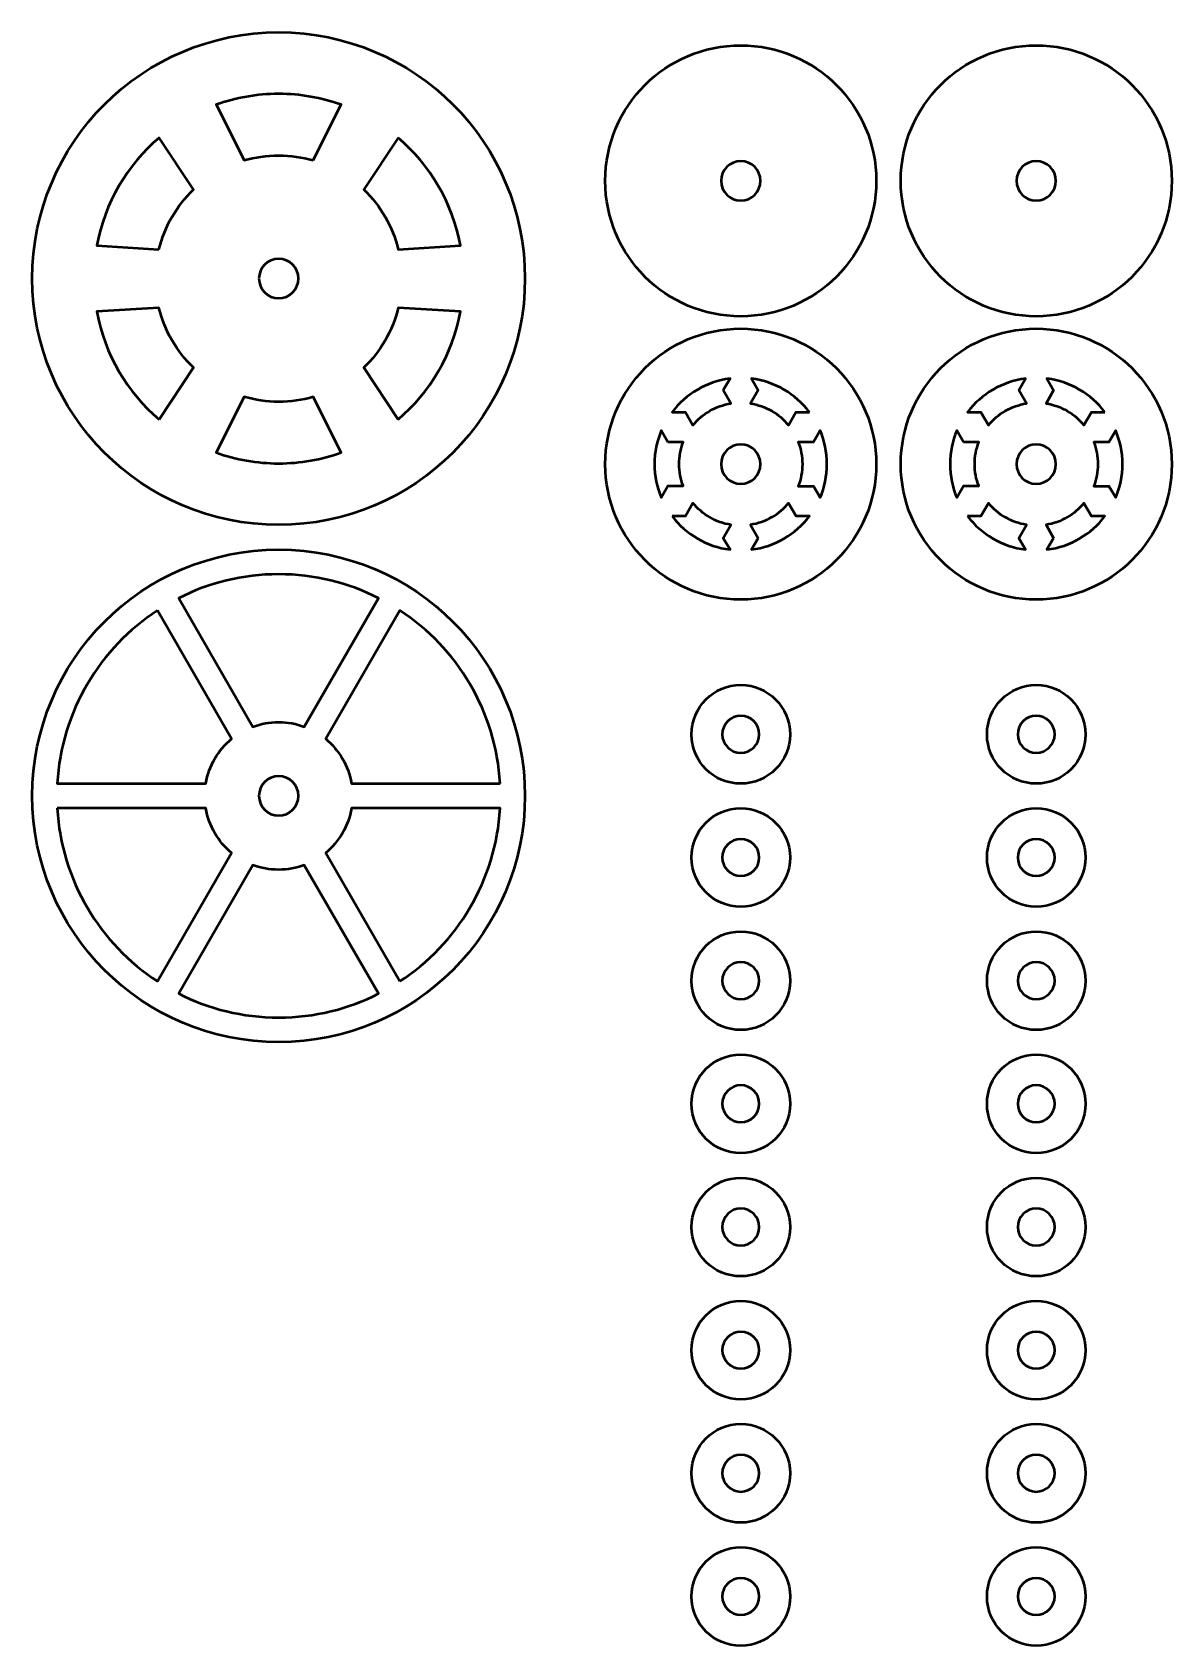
# Model space of a CAD drawing. Header units: inches. Extents: x -370 to 849, y -422 to 797.
# Drawn here: x -366.2 to -273.7, y 568 to 699 of the extents above; entities that cross this region are included whole.
import ezdxf

# ---------------------------------------------------------------- set-up
doc = ezdxf.new("R2010")
doc.units = ezdxf.units.IN
doc.header["$MEASUREMENT"] = 0
doc.layers.add('Layer 1', color=7, linetype='Continuous')

msp = doc.modelspace()

# ---------------------------------------------------------------- linework, layer by layer
at = {"layer": 'Layer 1', "color": 7, "lineweight": 50, "true_color": 0xffffff}
for points, knots in [([(-346.21, 698.98), (-357.26, 698.98), (-366.21, 690.03), (-366.21, 678.99), (-366.21, 667.94), (-357.26, 658.99), (-346.21, 658.99), (-335.17, 658.99), (-326.22, 667.94), (-326.22, 678.99), (-326.21, 690.03), (-335.17, 698.98), (-346.21, 698.98)], [0, 0, 0, 0, 1, 1, 1, 2, 2, 2, 3, 3, 3, 4, 4, 4, 4]), ([(-297.7, 686.92), (-297.7, 693), (-302.63, 697.92), (-308.7, 697.92), (-314.78, 697.92), (-319.7, 693), (-319.7, 686.92), (-319.7, 680.84), (-314.78, 675.92), (-308.7, 675.92), (-302.63, 675.92), (-297.7, 680.84), (-297.7, 686.92)], [0, 0, 0, 0, 1, 1, 1, 2, 2, 2, 3, 3, 3, 4, 4, 4, 4]), ([(-273.71, 686.92), (-273.71, 693), (-278.64, 697.92), (-284.71, 697.92), (-290.79, 697.92), (-295.71, 693), (-295.71, 686.92), (-295.71, 680.84), (-290.79, 675.92), (-284.71, 675.92), (-278.64, 675.92), (-273.71, 680.84), (-273.71, 686.92)], [0, 0, 0, 0, 1, 1, 1, 2, 2, 2, 3, 3, 3, 4, 4, 4, 4]), ([(-343.42, 688.59), (-344.3, 688.84), (-345.24, 688.99), (-346.21, 688.99), (-347.19, 688.99), (-348.13, 688.84), (-349.01, 688.59), (-349.01, 688.59), (-351.28, 693.11), (-351.28, 693.11), (-349.7, 693.67), (-347.99, 693.98), (-346.21, 693.98), (-344.44, 693.98), (-342.73, 693.67), (-341.15, 693.11), (-341.15, 693.11), (-343.42, 688.59), (-343.42, 688.59)], [0, 0, 0, 0, 1, 1, 1, 2, 2, 2, 3, 3, 3, 4, 4, 4, 5, 5, 5, 6, 6, 6, 6]), ([(-355.93, 681.36), (-355.93, 681.36), (-360.97, 681.66), (-360.97, 681.66), (-360.34, 685.15), (-358.51, 688.22), (-355.91, 690.42), (-355.91, 690.42), (-353.13, 686.21), (-353.13, 686.21), (-354.48, 684.91), (-355.47, 683.24), (-355.93, 681.36)], [0, 0, 0, 0, 1, 1, 1, 2, 2, 2, 3, 3, 3, 4, 4, 4, 4]), ([(-336.52, 690.42), (-333.92, 688.22), (-332.09, 685.15), (-331.46, 681.66), (-331.46, 681.66), (-336.5, 681.36), (-336.5, 681.36), (-336.96, 683.24), (-337.95, 684.91), (-339.3, 686.21), (-339.3, 686.21), (-336.52, 690.42), (-336.52, 690.42)], [0, 0, 0, 0, 1, 1, 1, 2, 2, 2, 3, 3, 3, 4, 4, 4, 4]), ([(-307.1, 686.92), (-307.1, 686.04), (-307.82, 685.32), (-308.7, 685.32), (-309.59, 685.32), (-310.3, 686.04), (-310.3, 686.92), (-310.3, 687.81), (-309.59, 688.52), (-308.7, 688.52), (-307.82, 688.52), (-307.1, 687.81), (-307.1, 686.92)], [0, 0, 0, 0, 1, 1, 1, 2, 2, 2, 3, 3, 3, 4, 4, 4, 4]), ([(-283.11, 686.92), (-283.11, 686.04), (-283.83, 685.32), (-284.71, 685.32), (-285.6, 685.32), (-286.31, 686.04), (-286.31, 686.92), (-286.31, 687.81), (-285.6, 688.52), (-284.71, 688.52), (-283.83, 688.52), (-283.11, 687.81), (-283.11, 686.92)], [0, 0, 0, 0, 1, 1, 1, 2, 2, 2, 3, 3, 3, 4, 4, 4, 4]), ([(-347.81, 678.99), (-347.81, 679.87), (-347.1, 680.59), (-346.21, 680.59), (-345.33, 680.59), (-344.61, 679.87), (-344.61, 678.99), (-344.61, 678.1), (-345.33, 677.39), (-346.21, 677.39), (-347.1, 677.39), (-347.81, 678.1), (-347.81, 678.99)], [0, 0, 0, 0, 1, 1, 1, 2, 2, 2, 3, 3, 3, 4, 4, 4, 4]), ([(-355.91, 667.54), (-358.51, 669.75), (-360.34, 672.82), (-360.97, 676.31), (-360.97, 676.31), (-355.93, 676.61), (-355.93, 676.61), (-355.47, 674.73), (-354.48, 673.06), (-353.13, 671.76), (-353.13, 671.76), (-355.91, 667.54), (-355.91, 667.54)], [0, 0, 0, 0, 1, 1, 1, 2, 2, 2, 3, 3, 3, 4, 4, 4, 4]), ([(-336.52, 667.54), (-336.52, 667.54), (-339.3, 671.76), (-339.3, 671.76), (-337.95, 673.06), (-336.96, 674.73), (-336.5, 676.61), (-336.5, 676.61), (-331.46, 676.31), (-331.46, 676.31), (-332.09, 672.82), (-333.92, 669.75), (-336.52, 667.54)], [0, 0, 0, 0, 1, 1, 1, 2, 2, 2, 3, 3, 3, 4, 4, 4, 4]), ([(-297.7, 663.92), (-297.7, 670), (-302.63, 674.92), (-308.7, 674.92), (-314.78, 674.92), (-319.7, 670), (-319.7, 663.92), (-319.7, 657.84), (-314.78, 652.92), (-308.7, 652.92), (-302.63, 652.92), (-297.7, 657.84), (-297.7, 663.92)], [0, 0, 0, 0, 1, 1, 1, 2, 2, 2, 3, 3, 3, 4, 4, 4, 4]), ([(-273.71, 663.92), (-273.71, 670), (-278.64, 674.92), (-284.71, 674.92), (-290.79, 674.92), (-295.71, 670), (-295.71, 663.92), (-295.71, 657.84), (-290.79, 652.92), (-284.71, 652.92), (-278.64, 652.92), (-273.71, 657.84), (-273.71, 663.92)], [0, 0, 0, 0, 1, 1, 1, 2, 2, 2, 3, 3, 3, 4, 4, 4, 4]), ([(-310.12, 669.92), (-310.12, 669.92), (-309.5, 668.85), (-309.5, 668.85), (-310.74, 668.65), (-311.82, 668.01), (-312.58, 667.08), (-312.58, 667.08), (-313.19, 668.14), (-313.19, 668.14), (-313.19, 668.14), (-314.28, 668.14), (-314.28, 668.14), (-313.16, 669.61), (-311.49, 670.62), (-309.57, 670.86), (-309.57, 670.86), (-310.12, 669.92), (-310.12, 669.92)], [0, 0, 0, 0, 1, 1, 1, 2, 2, 2, 3, 3, 3, 4, 4, 4, 5, 5, 5, 6, 6, 6, 6]), ([(-303.13, 668.14), (-303.13, 668.14), (-304.22, 668.14), (-304.22, 668.14), (-304.22, 668.14), (-304.83, 667.08), (-304.83, 667.08), (-305.59, 668.01), (-306.67, 668.65), (-307.91, 668.85), (-307.91, 668.85), (-307.29, 669.92), (-307.29, 669.92), (-307.29, 669.92), (-307.83, 670.86), (-307.83, 670.86), (-305.92, 670.62), (-304.24, 669.61), (-303.13, 668.14)], [0, 0, 0, 0, 1, 1, 1, 2, 2, 2, 3, 3, 3, 4, 4, 4, 5, 5, 5, 6, 6, 6, 6]), ([(-286.13, 669.92), (-286.13, 669.92), (-285.51, 668.85), (-285.51, 668.85), (-286.75, 668.65), (-287.83, 668.01), (-288.59, 667.08), (-288.59, 667.08), (-289.2, 668.14), (-289.2, 668.14), (-289.2, 668.14), (-290.29, 668.14), (-290.29, 668.14), (-289.17, 669.61), (-287.5, 670.62), (-285.59, 670.86), (-285.59, 670.86), (-286.13, 669.92), (-286.13, 669.92)], [0, 0, 0, 0, 1, 1, 1, 2, 2, 2, 3, 3, 3, 4, 4, 4, 5, 5, 5, 6, 6, 6, 6]), ([(-279.14, 668.14), (-279.14, 668.14), (-280.23, 668.14), (-280.23, 668.14), (-280.23, 668.14), (-280.84, 667.08), (-280.84, 667.08), (-281.6, 668.01), (-282.68, 668.65), (-283.92, 668.85), (-283.92, 668.85), (-283.3, 669.92), (-283.3, 669.92), (-283.3, 669.92), (-283.84, 670.86), (-283.84, 670.86), (-281.93, 670.62), (-280.25, 669.61), (-279.14, 668.14)], [0, 0, 0, 0, 1, 1, 1, 2, 2, 2, 3, 3, 3, 4, 4, 4, 5, 5, 5, 6, 6, 6, 6]), ([(-346.21, 663.98), (-347.99, 663.98), (-349.69, 664.3), (-351.28, 664.86), (-351.28, 664.86), (-349.01, 669.38), (-349.01, 669.38), (-348.13, 669.13), (-347.19, 668.98), (-346.21, 668.98), (-345.24, 668.98), (-344.3, 669.12), (-343.41, 669.38), (-343.41, 669.38), (-341.15, 664.86), (-341.15, 664.86), (-342.73, 664.3), (-344.44, 663.98), (-346.21, 663.98)], [0, 0, 0, 0, 1, 1, 1, 2, 2, 2, 3, 3, 3, 4, 4, 4, 5, 5, 5, 6, 6, 6, 6]), ([(-314.61, 665.69), (-314.61, 665.69), (-313.37, 665.69), (-313.37, 665.69), (-313.58, 665.14), (-313.7, 664.55), (-313.7, 663.92), (-313.7, 663.3), (-313.58, 662.7), (-313.37, 662.15), (-313.37, 662.15), (-314.61, 662.15), (-314.61, 662.15), (-314.61, 662.15), (-315.15, 661.2), (-315.15, 661.2), (-315.51, 662.04), (-315.7, 662.96), (-315.7, 663.92), (-315.7, 664.89), (-315.51, 665.81), (-315.15, 666.64), (-315.15, 666.64), (-314.61, 665.69), (-314.61, 665.69)], [0, 0, 0, 0, 1, 1, 1, 2, 2, 2, 3, 3, 3, 4, 4, 4, 5, 5, 5, 6, 6, 6, 7, 7, 7, 8, 8, 8, 8]), ([(-308.7, 665.52), (-307.82, 665.52), (-307.1, 664.8), (-307.1, 663.92), (-307.1, 663.04), (-307.82, 662.32), (-308.7, 662.32), (-309.59, 662.32), (-310.3, 663.04), (-310.3, 663.92), (-310.3, 664.8), (-309.59, 665.52), (-308.7, 665.52)], [0, 0, 0, 0, 1, 1, 1, 2, 2, 2, 3, 3, 3, 4, 4, 4, 4]), ([(-301.7, 663.92), (-301.7, 662.95), (-301.9, 662.03), (-302.25, 661.2), (-302.25, 661.2), (-302.8, 662.14), (-302.8, 662.14), (-302.8, 662.14), (-304.03, 662.14), (-304.03, 662.14), (-303.82, 662.7), (-303.7, 663.29), (-303.7, 663.92), (-303.7, 664.54), (-303.82, 665.14), (-304.03, 665.69), (-304.03, 665.69), (-302.8, 665.69), (-302.8, 665.69), (-302.8, 665.69), (-302.25, 666.64), (-302.25, 666.64), (-301.9, 665.81), (-301.7, 664.89), (-301.7, 663.92)], [0, 0, 0, 0, 1, 1, 1, 2, 2, 2, 3, 3, 3, 4, 4, 4, 5, 5, 5, 6, 6, 6, 7, 7, 7, 8, 8, 8, 8]), ([(-290.62, 665.69), (-290.62, 665.69), (-289.38, 665.69), (-289.38, 665.69), (-289.59, 665.14), (-289.71, 664.55), (-289.71, 663.92), (-289.71, 663.3), (-289.59, 662.7), (-289.38, 662.15), (-289.38, 662.15), (-290.62, 662.15), (-290.62, 662.15), (-290.62, 662.15), (-291.17, 661.2), (-291.17, 661.2), (-291.52, 662.04), (-291.71, 662.96), (-291.71, 663.92), (-291.71, 664.89), (-291.52, 665.81), (-291.17, 666.64), (-291.17, 666.64), (-290.62, 665.69), (-290.62, 665.69)], [0, 0, 0, 0, 1, 1, 1, 2, 2, 2, 3, 3, 3, 4, 4, 4, 5, 5, 5, 6, 6, 6, 7, 7, 7, 8, 8, 8, 8]), ([(-284.71, 665.52), (-283.83, 665.52), (-283.11, 664.8), (-283.11, 663.92), (-283.11, 663.04), (-283.83, 662.32), (-284.71, 662.32), (-285.6, 662.32), (-286.31, 663.04), (-286.31, 663.92), (-286.31, 664.8), (-285.6, 665.52), (-284.71, 665.52)], [0, 0, 0, 0, 1, 1, 1, 2, 2, 2, 3, 3, 3, 4, 4, 4, 4]), ([(-277.71, 663.92), (-277.71, 662.95), (-277.91, 662.03), (-278.26, 661.2), (-278.26, 661.2), (-278.81, 662.14), (-278.81, 662.14), (-278.81, 662.14), (-280.04, 662.14), (-280.04, 662.14), (-279.83, 662.7), (-279.71, 663.29), (-279.71, 663.92), (-279.71, 664.54), (-279.83, 665.14), (-280.04, 665.69), (-280.04, 665.69), (-278.81, 665.69), (-278.81, 665.69), (-278.81, 665.69), (-278.26, 666.64), (-278.26, 666.64), (-277.91, 665.81), (-277.71, 664.89), (-277.71, 663.92)], [0, 0, 0, 0, 1, 1, 1, 2, 2, 2, 3, 3, 3, 4, 4, 4, 5, 5, 5, 6, 6, 6, 7, 7, 7, 8, 8, 8, 8]), ([(-314.28, 659.7), (-314.28, 659.7), (-313.19, 659.69), (-313.19, 659.69), (-313.19, 659.69), (-312.58, 660.76), (-312.58, 660.76), (-311.82, 659.83), (-310.74, 659.19), (-309.5, 658.99), (-309.5, 658.99), (-310.12, 657.92), (-310.12, 657.92), (-310.12, 657.92), (-309.57, 656.98), (-309.57, 656.98), (-311.49, 657.22), (-313.16, 658.23), (-314.28, 659.7)], [0, 0, 0, 0, 1, 1, 1, 2, 2, 2, 3, 3, 3, 4, 4, 4, 5, 5, 5, 6, 6, 6, 6]), ([(-307.29, 657.92), (-307.29, 657.92), (-307.91, 658.99), (-307.91, 658.99), (-306.67, 659.19), (-305.59, 659.83), (-304.83, 660.76), (-304.83, 660.76), (-304.21, 659.69), (-304.21, 659.69), (-304.21, 659.69), (-303.13, 659.69), (-303.13, 659.69), (-304.24, 658.23), (-305.92, 657.22), (-307.83, 656.98), (-307.83, 656.98), (-307.29, 657.92), (-307.29, 657.92)], [0, 0, 0, 0, 1, 1, 1, 2, 2, 2, 3, 3, 3, 4, 4, 4, 5, 5, 5, 6, 6, 6, 6]), ([(-290.29, 659.7), (-290.29, 659.7), (-289.2, 659.69), (-289.2, 659.69), (-289.2, 659.69), (-288.59, 660.76), (-288.59, 660.76), (-287.83, 659.83), (-286.75, 659.19), (-285.51, 658.99), (-285.51, 658.99), (-286.13, 657.92), (-286.13, 657.92), (-286.13, 657.92), (-285.59, 656.98), (-285.59, 656.98), (-287.5, 657.22), (-289.17, 658.23), (-290.29, 659.7)], [0, 0, 0, 0, 1, 1, 1, 2, 2, 2, 3, 3, 3, 4, 4, 4, 5, 5, 5, 6, 6, 6, 6]), ([(-283.3, 657.92), (-283.3, 657.92), (-283.92, 658.99), (-283.92, 658.99), (-282.68, 659.19), (-281.6, 659.83), (-280.84, 660.76), (-280.84, 660.76), (-280.23, 659.69), (-280.23, 659.69), (-280.23, 659.69), (-279.14, 659.69), (-279.14, 659.69), (-280.25, 658.23), (-281.93, 657.22), (-283.84, 656.98), (-283.84, 656.98), (-283.3, 657.92), (-283.3, 657.92)], [0, 0, 0, 0, 1, 1, 1, 2, 2, 2, 3, 3, 3, 4, 4, 4, 5, 5, 5, 6, 6, 6, 6]), ([(-346.21, 656.98), (-357.26, 656.98), (-366.21, 648.03), (-366.21, 636.98), (-366.21, 625.94), (-357.26, 616.99), (-346.21, 616.99), (-335.17, 616.99), (-326.22, 625.94), (-326.22, 636.98), (-326.21, 648.03), (-335.17, 656.98), (-346.21, 656.98)], [0, 0, 0, 0, 1, 1, 1, 2, 2, 2, 3, 3, 3, 4, 4, 4, 4]), ([(-346.21, 654.98), (-343.3, 654.98), (-340.54, 654.28), (-338.1, 653.04), (-338.1, 653.04), (-344.13, 642.6), (-344.13, 642.6), (-344.78, 642.84), (-345.48, 642.98), (-346.21, 642.98), (-346.95, 642.98), (-347.65, 642.84), (-348.3, 642.6), (-348.3, 642.6), (-354.33, 653.04), (-354.33, 653.04), (-351.89, 654.28), (-349.13, 654.98), (-346.21, 654.98)], [0, 0, 0, 0, 1, 1, 1, 2, 2, 2, 3, 3, 3, 4, 4, 4, 5, 5, 5, 6, 6, 6, 6]), ([(-356.06, 652.04), (-356.06, 652.04), (-350.04, 641.61), (-350.04, 641.61), (-351.12, 640.71), (-351.88, 639.44), (-352.12, 637.99), (-352.12, 637.99), (-364.19, 637.99), (-364.19, 637.99), (-363.86, 643.86), (-360.7, 648.99), (-356.06, 652.04)], [0, 0, 0, 0, 1, 1, 1, 2, 2, 2, 3, 3, 3, 4, 4, 4, 4]), ([(-328.24, 637.98), (-328.24, 637.98), (-340.3, 637.98), (-340.3, 637.98), (-340.55, 639.43), (-341.31, 640.71), (-342.39, 641.61), (-342.39, 641.61), (-336.37, 652.04), (-336.37, 652.04), (-331.72, 648.99), (-328.57, 643.86), (-328.24, 637.98)], [0, 0, 0, 0, 1, 1, 1, 2, 2, 2, 3, 3, 3, 4, 4, 4, 4]), ([(-308.7, 645.99), (-310.91, 645.99), (-312.7, 644.19), (-312.7, 641.98), (-312.7, 639.77), (-310.91, 637.98), (-308.7, 637.98), (-306.49, 637.98), (-304.7, 639.77), (-304.7, 641.98), (-304.7, 644.19), (-306.49, 645.99), (-308.7, 645.99)], [0, 0, 0, 0, 1, 1, 1, 2, 2, 2, 3, 3, 3, 4, 4, 4, 4]), ([(-284.71, 645.99), (-286.92, 645.99), (-288.71, 644.19), (-288.71, 641.98), (-288.71, 639.77), (-286.92, 637.98), (-284.71, 637.98), (-282.51, 637.98), (-280.71, 639.77), (-280.71, 641.98), (-280.71, 644.19), (-282.51, 645.99), (-284.71, 645.99)], [0, 0, 0, 0, 1, 1, 1, 2, 2, 2, 3, 3, 3, 4, 4, 4, 4]), ([(-308.7, 640.48), (-309.53, 640.48), (-310.2, 641.16), (-310.2, 641.98), (-310.2, 642.81), (-309.53, 643.49), (-308.7, 643.49), (-307.88, 643.49), (-307.2, 642.81), (-307.2, 641.98), (-307.2, 641.16), (-307.88, 640.48), (-308.7, 640.48)], [0, 0, 0, 0, 1, 1, 1, 2, 2, 2, 3, 3, 3, 4, 4, 4, 4]), ([(-284.71, 640.48), (-285.54, 640.48), (-286.21, 641.16), (-286.21, 641.98), (-286.21, 642.81), (-285.54, 643.49), (-284.71, 643.49), (-283.89, 643.49), (-283.21, 642.81), (-283.21, 641.98), (-283.21, 641.16), (-283.89, 640.48), (-284.71, 640.48)], [0, 0, 0, 0, 1, 1, 1, 2, 2, 2, 3, 3, 3, 4, 4, 4, 4]), ([(-344.61, 636.98), (-344.61, 636.1), (-345.33, 635.38), (-346.21, 635.38), (-347.1, 635.38), (-347.81, 636.1), (-347.81, 636.98), (-347.81, 637.87), (-347.1, 638.58), (-346.21, 638.58), (-345.33, 638.58), (-344.61, 637.87), (-344.61, 636.98)], [0, 0, 0, 0, 1, 1, 1, 2, 2, 2, 3, 3, 3, 4, 4, 4, 4]), ([(-364.19, 635.98), (-364.19, 635.98), (-352.12, 635.98), (-352.12, 635.98), (-351.88, 634.54), (-351.12, 633.26), (-350.04, 632.36), (-350.04, 632.36), (-356.06, 621.93), (-356.06, 621.93), (-360.7, 624.97), (-363.86, 630.11), (-364.19, 635.98)], [0, 0, 0, 0, 1, 1, 1, 2, 2, 2, 3, 3, 3, 4, 4, 4, 4]), ([(-336.37, 621.93), (-336.37, 621.93), (-342.39, 632.36), (-342.39, 632.36), (-341.31, 633.26), (-340.55, 634.53), (-340.3, 635.98), (-340.3, 635.98), (-328.24, 635.98), (-328.24, 635.98), (-328.57, 630.11), (-331.72, 624.97), (-336.37, 621.93)], [0, 0, 0, 0, 1, 1, 1, 2, 2, 2, 3, 3, 3, 4, 4, 4, 4]), ([(-308.7, 635.98), (-310.91, 635.98), (-312.7, 634.19), (-312.7, 631.98), (-312.7, 629.78), (-310.91, 627.98), (-308.7, 627.98), (-306.49, 627.98), (-304.7, 629.78), (-304.7, 631.98), (-304.7, 634.19), (-306.49, 635.98), (-308.7, 635.98)], [0, 0, 0, 0, 1, 1, 1, 2, 2, 2, 3, 3, 3, 4, 4, 4, 4]), ([(-284.71, 635.98), (-286.92, 635.98), (-288.71, 634.19), (-288.71, 631.98), (-288.71, 629.78), (-286.92, 627.98), (-284.71, 627.98), (-282.51, 627.98), (-280.71, 629.78), (-280.71, 631.98), (-280.71, 634.19), (-282.51, 635.98), (-284.71, 635.98)], [0, 0, 0, 0, 1, 1, 1, 2, 2, 2, 3, 3, 3, 4, 4, 4, 4]), ([(-308.7, 630.48), (-309.53, 630.48), (-310.2, 631.16), (-310.2, 631.98), (-310.2, 632.81), (-309.53, 633.48), (-308.7, 633.48), (-307.88, 633.48), (-307.2, 632.81), (-307.2, 631.98), (-307.2, 631.16), (-307.88, 630.48), (-308.7, 630.48)], [0, 0, 0, 0, 1, 1, 1, 2, 2, 2, 3, 3, 3, 4, 4, 4, 4]), ([(-284.71, 630.48), (-285.54, 630.48), (-286.21, 631.16), (-286.21, 631.98), (-286.21, 632.81), (-285.54, 633.48), (-284.71, 633.48), (-283.89, 633.48), (-283.21, 632.81), (-283.21, 631.98), (-283.21, 631.16), (-283.89, 630.48), (-284.71, 630.48)], [0, 0, 0, 0, 1, 1, 1, 2, 2, 2, 3, 3, 3, 4, 4, 4, 4]), ([(-346.21, 618.99), (-349.13, 618.99), (-351.89, 619.69), (-354.33, 620.93), (-354.33, 620.93), (-348.3, 631.37), (-348.3, 631.37), (-347.65, 631.13), (-346.95, 630.99), (-346.21, 630.99), (-345.48, 630.99), (-344.78, 631.13), (-344.13, 631.37), (-344.13, 631.37), (-338.1, 620.93), (-338.1, 620.93), (-340.54, 619.69), (-343.3, 618.99), (-346.21, 618.99)], [0, 0, 0, 0, 1, 1, 1, 2, 2, 2, 3, 3, 3, 4, 4, 4, 5, 5, 5, 6, 6, 6, 6]), ([(-308.7, 625.98), (-310.91, 625.98), (-312.7, 624.19), (-312.7, 621.98), (-312.7, 619.77), (-310.91, 617.98), (-308.7, 617.98), (-306.49, 617.98), (-304.7, 619.77), (-304.7, 621.98), (-304.7, 624.19), (-306.49, 625.98), (-308.7, 625.98)], [0, 0, 0, 0, 1, 1, 1, 2, 2, 2, 3, 3, 3, 4, 4, 4, 4]), ([(-284.71, 625.98), (-286.92, 625.98), (-288.71, 624.19), (-288.71, 621.98), (-288.71, 619.77), (-286.92, 617.98), (-284.71, 617.98), (-282.51, 617.98), (-280.71, 619.77), (-280.71, 621.98), (-280.71, 624.19), (-282.51, 625.98), (-284.71, 625.98)], [0, 0, 0, 0, 1, 1, 1, 2, 2, 2, 3, 3, 3, 4, 4, 4, 4]), ([(-308.7, 620.48), (-309.53, 620.48), (-310.2, 621.16), (-310.2, 621.98), (-310.2, 622.81), (-309.53, 623.48), (-308.7, 623.48), (-307.88, 623.48), (-307.2, 622.81), (-307.2, 621.98), (-307.2, 621.16), (-307.88, 620.48), (-308.7, 620.48)], [0, 0, 0, 0, 1, 1, 1, 2, 2, 2, 3, 3, 3, 4, 4, 4, 4]), ([(-284.71, 620.48), (-285.54, 620.48), (-286.21, 621.16), (-286.21, 621.98), (-286.21, 622.81), (-285.54, 623.48), (-284.71, 623.48), (-283.89, 623.48), (-283.21, 622.81), (-283.21, 621.98), (-283.21, 621.16), (-283.89, 620.48), (-284.71, 620.48)], [0, 0, 0, 0, 1, 1, 1, 2, 2, 2, 3, 3, 3, 4, 4, 4, 4]), ([(-308.7, 615.99), (-310.91, 615.99), (-312.7, 614.19), (-312.7, 611.98), (-312.7, 609.77), (-310.91, 607.98), (-308.7, 607.98), (-306.49, 607.98), (-304.7, 609.77), (-304.7, 611.98), (-304.7, 614.19), (-306.49, 615.99), (-308.7, 615.99)], [0, 0, 0, 0, 1, 1, 1, 2, 2, 2, 3, 3, 3, 4, 4, 4, 4]), ([(-284.71, 615.99), (-286.92, 615.99), (-288.71, 614.19), (-288.71, 611.98), (-288.71, 609.77), (-286.92, 607.98), (-284.71, 607.98), (-282.51, 607.98), (-280.71, 609.77), (-280.71, 611.98), (-280.71, 614.19), (-282.51, 615.99), (-284.71, 615.99)], [0, 0, 0, 0, 1, 1, 1, 2, 2, 2, 3, 3, 3, 4, 4, 4, 4]), ([(-308.7, 610.48), (-309.53, 610.48), (-310.2, 611.16), (-310.2, 611.98), (-310.2, 612.81), (-309.53, 613.49), (-308.7, 613.49), (-307.88, 613.49), (-307.2, 612.81), (-307.2, 611.98), (-307.2, 611.16), (-307.88, 610.48), (-308.7, 610.48)], [0, 0, 0, 0, 1, 1, 1, 2, 2, 2, 3, 3, 3, 4, 4, 4, 4]), ([(-284.71, 610.48), (-285.54, 610.48), (-286.21, 611.16), (-286.21, 611.98), (-286.21, 612.81), (-285.54, 613.49), (-284.71, 613.49), (-283.89, 613.49), (-283.21, 612.81), (-283.21, 611.98), (-283.21, 611.16), (-283.89, 610.48), (-284.71, 610.48)], [0, 0, 0, 0, 1, 1, 1, 2, 2, 2, 3, 3, 3, 4, 4, 4, 4]), ([(-308.7, 605.98), (-310.91, 605.98), (-312.7, 604.19), (-312.7, 601.98), (-312.7, 599.77), (-310.91, 597.98), (-308.7, 597.98), (-306.49, 597.98), (-304.7, 599.77), (-304.7, 601.98), (-304.7, 604.19), (-306.49, 605.98), (-308.7, 605.98)], [0, 0, 0, 0, 1, 1, 1, 2, 2, 2, 3, 3, 3, 4, 4, 4, 4]), ([(-284.71, 605.98), (-286.92, 605.98), (-288.71, 604.19), (-288.71, 601.98), (-288.71, 599.77), (-286.92, 597.98), (-284.71, 597.98), (-282.51, 597.98), (-280.71, 599.77), (-280.71, 601.98), (-280.71, 604.19), (-282.51, 605.98), (-284.71, 605.98)], [0, 0, 0, 0, 1, 1, 1, 2, 2, 2, 3, 3, 3, 4, 4, 4, 4]), ([(-308.7, 600.48), (-309.53, 600.48), (-310.2, 601.16), (-310.2, 601.98), (-310.2, 602.81), (-309.53, 603.48), (-308.7, 603.48), (-307.88, 603.48), (-307.2, 602.81), (-307.2, 601.98), (-307.2, 601.16), (-307.88, 600.48), (-308.7, 600.48)], [0, 0, 0, 0, 1, 1, 1, 2, 2, 2, 3, 3, 3, 4, 4, 4, 4]), ([(-284.71, 600.48), (-285.54, 600.48), (-286.21, 601.16), (-286.21, 601.98), (-286.21, 602.81), (-285.54, 603.48), (-284.71, 603.48), (-283.89, 603.48), (-283.21, 602.81), (-283.21, 601.98), (-283.21, 601.16), (-283.89, 600.48), (-284.71, 600.48)], [0, 0, 0, 0, 1, 1, 1, 2, 2, 2, 3, 3, 3, 4, 4, 4, 4]), ([(-308.7, 595.98), (-310.91, 595.98), (-312.7, 594.19), (-312.7, 591.98), (-312.7, 589.77), (-310.91, 587.98), (-308.7, 587.98), (-306.49, 587.98), (-304.7, 589.77), (-304.7, 591.98), (-304.7, 594.19), (-306.49, 595.98), (-308.7, 595.98)], [0, 0, 0, 0, 1, 1, 1, 2, 2, 2, 3, 3, 3, 4, 4, 4, 4]), ([(-284.71, 595.98), (-286.92, 595.98), (-288.71, 594.19), (-288.71, 591.98), (-288.71, 589.77), (-286.92, 587.98), (-284.71, 587.98), (-282.51, 587.98), (-280.71, 589.77), (-280.71, 591.98), (-280.71, 594.19), (-282.51, 595.98), (-284.71, 595.98)], [0, 0, 0, 0, 1, 1, 1, 2, 2, 2, 3, 3, 3, 4, 4, 4, 4]), ([(-308.7, 590.48), (-309.53, 590.48), (-310.2, 591.16), (-310.2, 591.98), (-310.2, 592.81), (-309.53, 593.48), (-308.7, 593.48), (-307.88, 593.48), (-307.2, 592.81), (-307.2, 591.98), (-307.2, 591.16), (-307.88, 590.48), (-308.7, 590.48)], [0, 0, 0, 0, 1, 1, 1, 2, 2, 2, 3, 3, 3, 4, 4, 4, 4]), ([(-284.71, 590.48), (-285.54, 590.48), (-286.21, 591.16), (-286.21, 591.98), (-286.21, 592.81), (-285.54, 593.48), (-284.71, 593.48), (-283.89, 593.48), (-283.21, 592.81), (-283.21, 591.98), (-283.21, 591.16), (-283.89, 590.48), (-284.71, 590.48)], [0, 0, 0, 0, 1, 1, 1, 2, 2, 2, 3, 3, 3, 4, 4, 4, 4]), ([(-308.7, 585.99), (-310.91, 585.99), (-312.7, 584.19), (-312.7, 581.99), (-312.7, 579.78), (-310.91, 577.98), (-308.7, 577.98), (-306.49, 577.98), (-304.7, 579.78), (-304.7, 581.99), (-304.7, 584.19), (-306.49, 585.99), (-308.7, 585.99)], [0, 0, 0, 0, 1, 1, 1, 2, 2, 2, 3, 3, 3, 4, 4, 4, 4]), ([(-284.71, 585.99), (-286.92, 585.99), (-288.71, 584.19), (-288.71, 581.99), (-288.71, 579.78), (-286.92, 577.98), (-284.71, 577.98), (-282.51, 577.98), (-280.71, 579.78), (-280.71, 581.99), (-280.71, 584.19), (-282.51, 585.99), (-284.71, 585.99)], [0, 0, 0, 0, 1, 1, 1, 2, 2, 2, 3, 3, 3, 4, 4, 4, 4]), ([(-308.7, 580.49), (-309.53, 580.49), (-310.2, 581.16), (-310.2, 581.99), (-310.2, 582.81), (-309.53, 583.49), (-308.7, 583.49), (-307.88, 583.49), (-307.2, 582.81), (-307.2, 581.99), (-307.2, 581.15), (-307.88, 580.49), (-308.7, 580.49)], [0, 0, 0, 0, 1, 1, 1, 2, 2, 2, 3, 3, 3, 4, 4, 4, 4]), ([(-284.71, 580.49), (-285.54, 580.49), (-286.21, 581.16), (-286.21, 581.99), (-286.21, 582.81), (-285.54, 583.49), (-284.71, 583.49), (-283.89, 583.49), (-283.21, 582.81), (-283.21, 581.99), (-283.21, 581.15), (-283.89, 580.49), (-284.71, 580.49)], [0, 0, 0, 0, 1, 1, 1, 2, 2, 2, 3, 3, 3, 4, 4, 4, 4]), ([(-308.7, 575.98), (-310.91, 575.98), (-312.7, 574.19), (-312.7, 571.98), (-312.7, 569.77), (-310.91, 567.98), (-308.7, 567.98), (-306.49, 567.98), (-304.7, 569.77), (-304.7, 571.98), (-304.7, 574.19), (-306.49, 575.98), (-308.7, 575.98)], [0, 0, 0, 0, 1, 1, 1, 2, 2, 2, 3, 3, 3, 4, 4, 4, 4]), ([(-284.71, 575.98), (-286.92, 575.98), (-288.71, 574.19), (-288.71, 571.98), (-288.71, 569.77), (-286.92, 567.98), (-284.71, 567.98), (-282.51, 567.98), (-280.71, 569.77), (-280.71, 571.98), (-280.71, 574.19), (-282.51, 575.98), (-284.71, 575.98)], [0, 0, 0, 0, 1, 1, 1, 2, 2, 2, 3, 3, 3, 4, 4, 4, 4]), ([(-308.7, 570.48), (-309.53, 570.48), (-310.2, 571.16), (-310.2, 571.98), (-310.2, 572.81), (-309.53, 573.48), (-308.7, 573.48), (-307.88, 573.48), (-307.2, 572.81), (-307.2, 571.98), (-307.2, 571.16), (-307.88, 570.48), (-308.7, 570.48)], [0, 0, 0, 0, 1, 1, 1, 2, 2, 2, 3, 3, 3, 4, 4, 4, 4]), ([(-284.71, 570.48), (-285.54, 570.48), (-286.21, 571.16), (-286.21, 571.98), (-286.21, 572.81), (-285.54, 573.48), (-284.71, 573.48), (-283.89, 573.48), (-283.21, 572.81), (-283.21, 571.98), (-283.21, 571.16), (-283.89, 570.48), (-284.71, 570.48)], [0, 0, 0, 0, 1, 1, 1, 2, 2, 2, 3, 3, 3, 4, 4, 4, 4])]:
    msp.add_open_spline(points, degree=3, knots=knots, dxfattribs=at)

doc.saveas('drawing.dxf')
